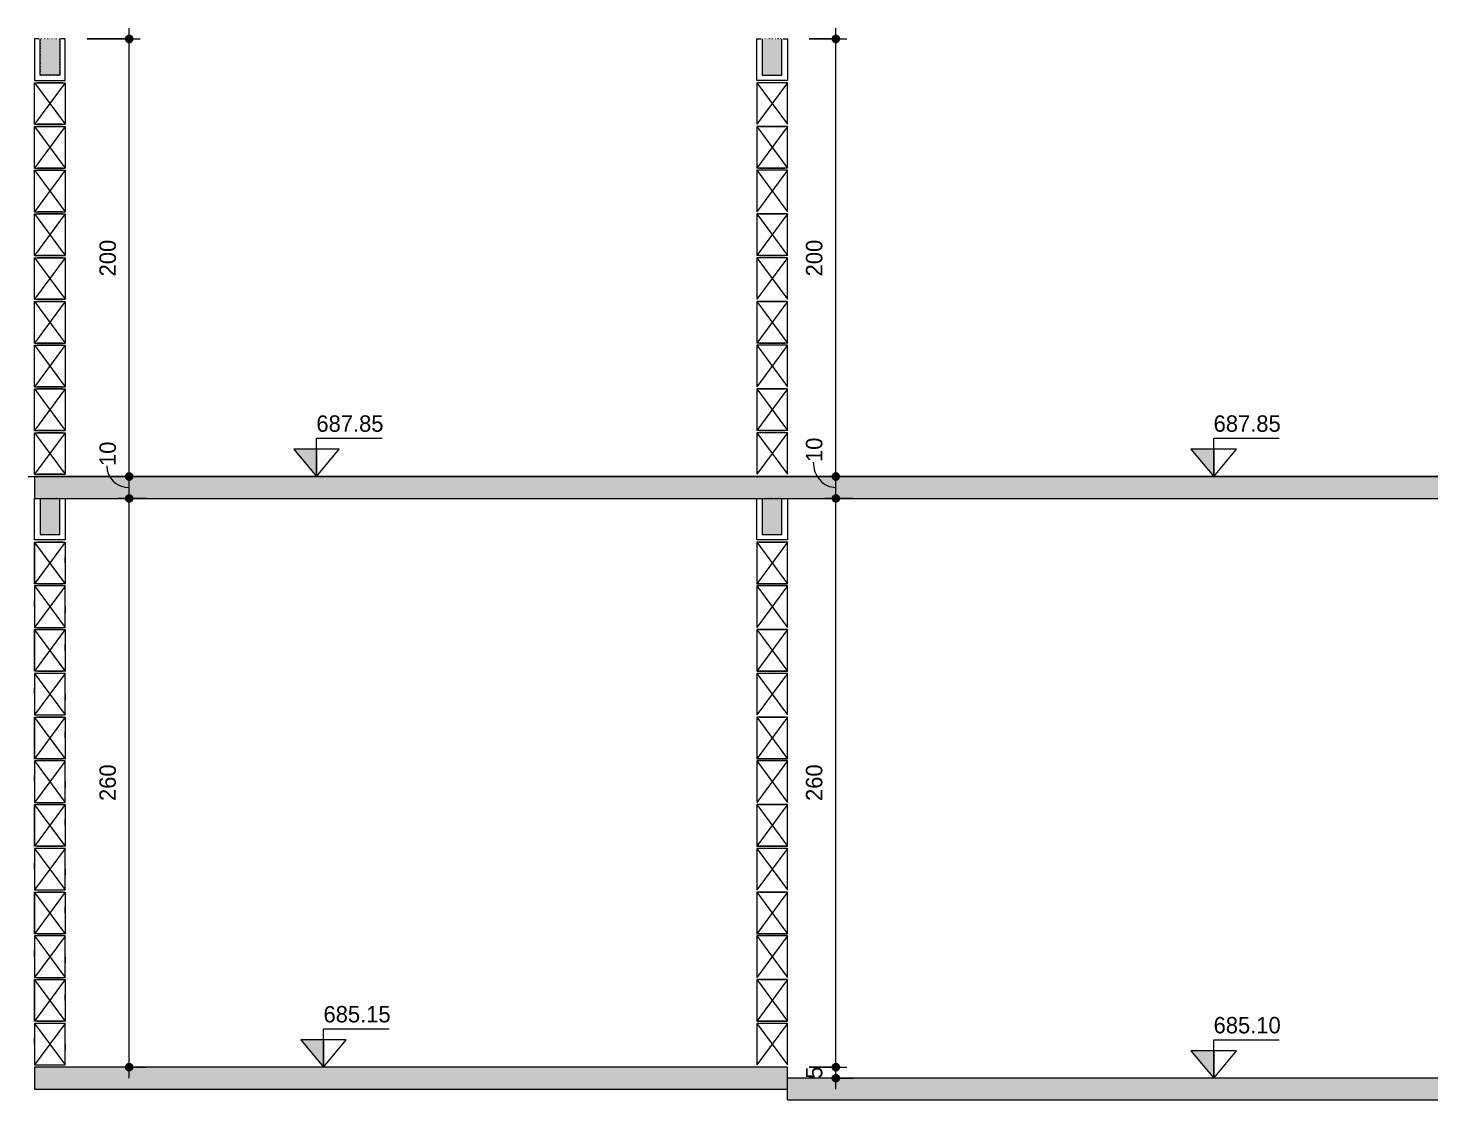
# Model space of a CAD drawing. Header units: centimetres. Extents: x 170 to 15941, y -2277 to 8860.
# Drawn here: x 9464 to 10105, y 1875 to 2365 of the extents above; entities that cross this region are included whole.
import ezdxf

# ---------------------------------------------------------------- set-up
doc = ezdxf.new("R2010")
doc.units = ezdxf.units.CM
doc.linetypes.add('Pontilhada', pattern=[0.6, 0, -0.6])
for name, color, linetype, lineweight, true_color in [('A-ANNO-DIMS-1', 1, 'Continuous', 9, 0xff0000), ('A-FLOR-1', 251, 'Continuous', 9, 0x505050), ('ARQ', 9, 'Continuous', 9, 0xc0c0c0), ('GAR-ARQ-EX-1007-COBB2-R03-LIMPA_dwg-1', 9, 'Continuous', 9, 0xc0c0c0), ('S-BEAM-3', 7, 'Pontilhada', 9, 0xffffff), ('S-BEAM-4', 9, 'Pontilhada', 9, 0xc0c0c0)]:
    doc.layers.add(name, color=color, linetype=linetype, lineweight=lineweight, true_color=true_color)
for name, color, linetype, lineweight in [('A-ANNO-DIMS-50', 7, 'Continuous', 9), ('A-FLOR-2', 7, 'Continuous', 20), ('G-ANNO-DIMS', 7, 'Continuous', 9), ('G-ANNO-TEXT', 7, 'Continuous', 9), ('S-BEAM', 7, 'Continuous', 9), ('S-BEAM-1', 7, 'Continuous', 13)]:
    doc.layers.add(name, color=color, linetype=linetype, lineweight=lineweight)
doc.styles.add('Bahnschrift_7', font='', dxfattribs={"height": 7.5})
doc.styles.get('Bahnschrift_7').set_extended_font_data('Bahnschrift')
doc.dimstyles.new('COTA_LINEAR_1', dxfattribs={"dimscale": 30.48, "dimtxt": 8.33133, "dimasz": 0.393701, "dimexe": 0.164042, "dimexo": 0.328084, "dimgap": 0.131234, "dimtad": 1, "dimdec": 0, "dimzin": 0, "dimdsep": 46, "dimtxsty": 'Bahnschrift_7', "dimblk1": 'DOTSMALL', "dimblk2": 'DOTSMALL', "dimsah": 1, "dimcen": 0.09, "dimdle": 0.164042, "dimazin": 0, "dimtfac": 1, "dimtdec": 4, "dimtix": 1, "dimtmove": 1, "dimatfit": 3, "dimfxl": 1, "dimtvp": 1, "dimtolj": 1, "dimtzin": 0, "dimarcsym": 2})
doc.dimstyles.new('COTA_LINEAR_3', dxfattribs={"dimscale": 30.48, "dimtxt": 8.33133, "dimasz": 0.393701, "dimexe": 0.164042, "dimexo": 0.328084, "dimgap": 0.131234, "dimtad": 1, "dimdec": 0, "dimzin": 0, "dimdsep": 46, "dimtxsty": 'Bahnschrift_7', "dimblk1": 'DOTSMALL', "dimblk2": 'DOTSMALL', "dimsah": 1, "dimcen": 0.09, "dimdle": 0.164042, "dimazin": 0, "dimtfac": 1, "dimtdec": 4, "dimtix": 1, "dimtmove": 0, "dimatfit": 3, "dimfxl": 1, "dimtvp": 1, "dimtolj": 1, "dimtzin": 0, "dimarcsym": 2})

# ---------------------------------------------------------------- blocks, each defined once
blk = doc.blocks.new('LEONE - BLOCO 14X39X1 - LEONE - BLOCO 14X39X19-2886981-CORTE A-COB')
at = {"layer": 'S-BEAM-1'}
for p, q in [((1324.37, 2180), (1338.37, 2161)), ((1338.37, 2180), (1324.37, 2161)), ((1324.37, 2161), (1324.37, 2180)), ((1324.37, 2180), (1338.37, 2180)), ((1325.62, 2180), (1337.12, 2180)), ((1338.37, 2180), (1338.37, 2161)), ((1337.12, 2161), (1325.62, 2161))]:
    blk.add_line(p, q, dxfattribs=at)
blk = doc.blocks.new('LEONE - BLOCO 14X39X1 - LEONE - BLOCO 14X39X19-V18-CORTE A-COB')
at = {"layer": 'S-BEAM-1'}
for p, q in [((1324.37, 2180), (1338.37, 2161)), ((1338.37, 2180), (1324.37, 2161)), ((1324.37, 2161), (1324.37, 2180)), ((1324.37, 2180), (1338.37, 2180)), ((1337.12, 2180), (1325.62, 2180)), ((1338.37, 2180), (1338.37, 2161)), ((1324.37, 2161), (1338.37, 2161))]:
    blk.add_line(p, q, dxfattribs=at)
blk = doc.blocks.new('LEONE - BLOCO CANALETA 14X39X1 - LEONE - BLOCO CANALETA 14X39X19-2457813-CORTE A-COB')
at = {"layer": 'S-BEAM'}
for p, q in [((994.37, 2360), (994.37, 2341)), ((996.37, 2360), (994.37, 2360)), ((996.87, 2343.5), (996.87, 2360)), ((1005.87, 2360), (1005.87, 2343.5)), ((1008.37, 2360), (1006.37, 2360)), ((1008.37, 2341), (1008.37, 2360)), ((994.37, 2341), (1008.37, 2341)), ((1005.87, 2343.5), (996.87, 2343.5))]:
    blk.add_line(p, q, dxfattribs=at)
blk = doc.blocks.new('LEONE - BLOCO CANALETA 14X39X1 - LEONE - BLOCO CANALETA 14X39X19-V20-CORTE A-COB')
at = {"layer": 'S-BEAM'}
for p, q in [((994.37, 2360), (994.37, 2341)), ((996.37, 2360), (994.37, 2360)), ((1008.37, 2360), (1006.37, 2360)), ((1008.37, 2341), (1008.37, 2360)), ((994.37, 2341), (1008.37, 2341))]:
    blk.add_line(p, q, dxfattribs=at)
blk = doc.blocks.new('LEONE - BARRA GRAUTE CANALETA - LEONE - BARRA GRAUTE CANALETA-V24-CORTE A-COB')
at = {"layer": 'S-BEAM-4'}
blk.add_hatch(color=256, dxfattribs=at).paths.add_polyline_path([(-1179.13, 2343.5), (-1179.13, 2360), (-1188.13, 2360), (-1188.13, 2343.5)])
at = {"layer": 'S-BEAM-3'}
for p, q in [((-1179.13, 2360), (-1188.13, 2360)), ((-1188.13, 2360), (-1188.13, 2343.5)), ((-1179.13, 2343.5), (-1179.13, 2360)), ((-1188.13, 2343.5), (-1179.13, 2343.5))]:
    blk.add_line(p, q, dxfattribs=at)
blk = doc.blocks.new('GAR-ARQ-EX-1007-COBB2-R03-LIMPA_dwg-3083485-CORTE A-COB')
at = {"layer": 'ARQ'}
for p, q in [((-1193.63, 2160), (-843.63, 2160)), ((-863.63, 2160), (-1173.63, 2160)), ((-1158.63, 2160), (1306.37, 2160)), ((-1158.63, 2160), (-878.63, 2160)), ((1306.37, 2160), (-1158.63, 2160)), ((-828.63, 2160), (-878.63, 2160)), ((-878.63, 2160), (-828.63, 2160)), ((-843.63, 2160), (-863.63, 2160)), ((-863.63, 2160), (-843.63, 2160)), ((-846.63, 2160), (-860.63, 2160)), ((-860.63, 2160), (-846.63, 2160)), ((-860.63, 2160), (-846.63, 2160)), ((991.37, 2160), (-843.63, 2160)), ((-843.63, 2160), (991.37, 2160)), ((-828.63, 2160), (976.37, 2160))]:
    blk.add_line(p, q, dxfattribs=at)
blk = doc.blocks.new('LEONE - BLOCO 14X39X1 - LEONE - BLOCO 14X39X19-3073679-CORTE A-COB')
at = {"layer": 'S-BEAM-1'}
for p, q in [((-846.63, 2180), (-860.63, 2161)), ((-860.63, 2180), (-846.63, 2161)), ((-860.63, 2180), (-860.63, 2161)), ((-846.63, 2180), (-860.63, 2180)), ((-846.63, 2161), (-846.63, 2180))]:
    blk.add_line(p, q, dxfattribs=at)
blk = doc.blocks.new('LEONE - BLOCO 14X39X1 - LEONE - BLOCO 14X39X19-V27-CORTE A-COB')
at = {"layer": 'S-BEAM-1'}
for p, q in [((-846.63, 2200), (-860.63, 2181)), ((-860.63, 2200), (-846.63, 2181)), ((-860.63, 2200), (-860.63, 2181)), ((-846.63, 2200), (-860.63, 2200)), ((-847.88, 2200), (-859.38, 2200)), ((-846.63, 2181), (-846.63, 2200)), ((-859.38, 2181), (-847.88, 2181))]:
    blk.add_line(p, q, dxfattribs=at)
blk = doc.blocks.new('LEONE - BLOCO 14X39X1 - LEONE - BLOCO 14X39X19-V28-CORTE A-COB')
at = {"layer": 'S-BEAM-1'}
for p, q in [((-846.63, 2200), (-860.63, 2181)), ((-860.63, 2200), (-846.63, 2181)), ((-860.63, 2200), (-860.63, 2181)), ((-846.63, 2200), (-860.63, 2200)), ((-859.38, 2200), (-847.88, 2200)), ((-846.63, 2181), (-846.63, 2200)), ((-846.63, 2181), (-860.63, 2181))]:
    blk.add_line(p, q, dxfattribs=at)
blk = doc.blocks.new('LEONE - BLOCO CANALETA 14X39X1 - LEONE - BLOCO CANALETA 14X39X19-3508886-CORTE A-COB')
at = {"layer": 'S-BEAM'}
for p, q in [((-860.63, 2341), (-860.63, 2360)), ((-860.63, 2360), (-858.63, 2360)), ((-858.13, 2360), (-858.13, 2343.5)), ((-849.13, 2343.5), (-849.13, 2360)), ((-848.63, 2360), (-846.63, 2360)), ((-846.63, 2360), (-846.63, 2341)), ((-846.63, 2341), (-860.63, 2341)), ((-858.13, 2343.5), (-849.13, 2343.5))]:
    blk.add_line(p, q, dxfattribs=at)
blk = doc.blocks.new('LEONE - BLOCO CANALETA 14X39X1 - LEONE - BLOCO CANALETA 14X39X19-V29-CORTE A-COB')
at = {"layer": 'S-BEAM'}
for p, q in [((-860.63, 2341), (-860.63, 2360)), ((-860.63, 2360), (-858.63, 2360)), ((-848.63, 2360), (-846.63, 2360)), ((-846.63, 2360), (-846.63, 2341)), ((-846.63, 2341), (-860.63, 2341))]:
    blk.add_line(p, q, dxfattribs=at)
blk = doc.blocks.new('LEONE - BARRA GRAUTE CANALETA - LEONE - BARRA GRAUTE CANALETA-2549187-CORTE A-COB')
at = {"layer": 'S-BEAM-4'}
blk.add_hatch(color=256, dxfattribs=at).paths.add_polyline_path([(-849.13, 2343.5), (-849.13, 2360), (-858.13, 2360), (-858.13, 2343.5)])
at = {"layer": 'S-BEAM-3'}
for p, q in [((-849.13, 2360), (-858.13, 2360)), ((-858.13, 2360), (-858.13, 2343.5)), ((-849.13, 2343.5), (-849.13, 2360)), ((-858.13, 2343.5), (-849.13, 2343.5))]:
    blk.add_line(p, q, dxfattribs=at)
blk = doc.blocks.new('LEONE - BLOCO 14x34x19 - LEONE - BLOCO 14x34x19-3038408-CORTE A-COB')
at = {"layer": 'S-BEAM-1'}
for p, q in [((-1190.63, 1910), (-1176.63, 1891)), ((-1190.63, 1910), (-1190.63, 1891)), ((-1176.63, 1910), (-1190.63, 1910)), ((-1176.63, 1909.9), (-1190.63, 1891)), ((-1176.63, 1891), (-1176.63, 1910)), ((-1190.63, 1900.5), (-1190.63, 1903.25)), ((-1190.63, 1900.5), (-1190.63, 1897.75)), ((-1176.63, 1900.5), (-1176.63, 1903.25)), ((-1176.63, 1900.5), (-1176.63, 1897.75)), ((-1190.63, 1891), (-1176.63, 1891))]:
    blk.add_line(p, q, dxfattribs=at)
blk = doc.blocks.new('LEONE - BLOCO 14X39X19 - LEONE - BLOCO 14X39X19-3040163-CORTE A-COB')
at = {"layer": 'S-BEAM-1'}
for p, q in [((-846.63, 1910), (-860.63, 1891)), ((-860.63, 1910), (-846.63, 1891)), ((-860.63, 1910), (-860.63, 1891)), ((-846.63, 1910), (-860.63, 1910)), ((-846.63, 1891), (-846.63, 1910))]:
    blk.add_line(p, q, dxfattribs=at)
blk = doc.blocks.new('LEONE - BLOCO 14X39X19 - LEONE - BLOCO 14X39X19-V35-CORTE A-COB')
at = {"layer": 'S-BEAM-1'}
for p, q in [((-846.63, 1930), (-860.63, 1911)), ((-860.63, 1930), (-846.63, 1911)), ((-860.63, 1930), (-860.63, 1911)), ((-846.63, 1930), (-860.63, 1930)), ((-847.88, 1930), (-859.38, 1930)), ((-846.63, 1911), (-846.63, 1930)), ((-860.63, 1911), (-846.63, 1911))]:
    blk.add_line(p, q, dxfattribs=at)
blk = doc.blocks.new('LEONE - BLOCO 14X39X19 - LEONE - BLOCO 14X39X19-V36-CORTE A-COB')
at = {"layer": 'S-BEAM-1'}
for p, q in [((-846.63, 1930), (-860.63, 1911)), ((-860.63, 1930), (-846.63, 1911)), ((-860.63, 1930), (-860.63, 1911)), ((-846.63, 1930), (-860.63, 1930)), ((-859.38, 1930), (-847.88, 1930)), ((-846.63, 1911), (-846.63, 1930)), ((-846.63, 1911), (-860.63, 1911))]:
    blk.add_line(p, q, dxfattribs=at)
blk = doc.blocks.new('LEONE - BLOCO 14x34x19 - LEONE - BLOCO 14x34x19-V39-CORTE A-COB')
at = {"layer": 'S-BEAM-1'}
for p, q in [((-1176.63, 1930), (-1190.63, 1911)), ((-1190.63, 1911), (-1190.63, 1930)), ((-1190.63, 1930), (-1176.63, 1930)), ((-1176.63, 1930), (-1190.63, 1911)), ((-1190.63, 1929.9), (-1176.63, 1911)), ((-1190.63, 1929.9), (-1176.63, 1911)), ((-1190.63, 1929.9), (-1190.63, 1911)), ((-1177.88, 1930), (-1189.38, 1930)), ((-1176.63, 1930), (-1176.63, 1911)), ((-1176.63, 1911), (-1190.63, 1911)), ((-1189.38, 1911), (-1177.88, 1911))]:
    blk.add_line(p, q, dxfattribs=at)
blk = doc.blocks.new('LEONE - BLOCO 14x34x19 - LEONE - BLOCO 14x34x19-V40-CORTE A-COB')
at = {"layer": 'S-BEAM-1'}
for p, q in [((-1176.63, 1930), (-1190.63, 1911)), ((-1190.63, 1911), (-1190.63, 1930)), ((-1190.63, 1930), (-1176.63, 1930)), ((-1176.63, 1930), (-1190.63, 1911)), ((-1190.63, 1929.9), (-1176.63, 1911)), ((-1190.63, 1929.9), (-1176.75, 1911.16)), ((-1190.63, 1911), (-1190.63, 1929.9)), ((-1189.38, 1930), (-1177.88, 1930)), ((-1176.63, 1930), (-1176.63, 1911)), ((-1176.63, 1930), (-1176.63, 1910.8)), ((-1190.63, 1920.5), (-1190.63, 1923.25)), ((-1176.63, 1920.5), (-1176.63, 1923.25)), ((-1190.63, 1920.5), (-1190.63, 1917.75)), ((-1176.63, 1920.5), (-1176.63, 1917.75)), ((-1176.63, 1911), (-1190.63, 1911)), ((-1177.88, 1911), (-1189.38, 1911))]:
    blk.add_line(p, q, dxfattribs=at)
blk = doc.blocks.new('LEONE - BLOCO CANALETA 14X39X2 - LEONE - BLOCO CANALETA 14X39X19-3031616-CORTE A-COB')
at = {"layer": 'S-BEAM'}
for p, q in [((-1190.63, 2131), (-1190.63, 2150)), ((-1190.63, 2150), (-1188.63, 2150)), ((-1188.13, 2150), (-1188.13, 2133.5)), ((-1179.13, 2133.5), (-1179.13, 2150)), ((-1178.63, 2150), (-1176.63, 2150)), ((-1176.63, 2150), (-1176.63, 2131)), ((-1176.63, 2131), (-1190.63, 2131)), ((-1188.13, 2133.5), (-1179.13, 2133.5))]:
    blk.add_line(p, q, dxfattribs=at)
blk = doc.blocks.new('LEONE - BARRA GRAUTE CANALETA - LEONE - BARRA GRAUTE CANALETA-V47-CORTE A-COB')
at = {"layer": 'S-BEAM-4'}
blk.add_hatch(color=256, dxfattribs=at).paths.add_polyline_path([(-1188.13, 2133.5), (-1179.13, 2133.5), (-1179.13, 2150), (-1188.13, 2150)])
at = {"layer": 'S-BEAM-3'}
for p, q in [((-1179.13, 2150), (-1188.13, 2150)), ((-1188.13, 2150), (-1188.13, 2133.5)), ((-1179.13, 2133.5), (-1179.13, 2150)), ((-1188.13, 2133.5), (-1179.13, 2133.5))]:
    blk.add_line(p, q, dxfattribs=at)
blk = doc.blocks.new('LEONE - BLOCO CANALETA 14X39X2 - LEONE - BLOCO CANALETA 14X39X19-V48-CORTE A-COB')
at = {"layer": 'S-BEAM'}
for p, q in [((-1190.63, 2131), (-1190.63, 2150)), ((-1176.63, 2150), (-1176.63, 2131)), ((-1176.63, 2131), (-1190.63, 2131))]:
    blk.add_line(p, q, dxfattribs=at)
blk = doc.blocks.new('LEONE - BARRA GRAUTE CANALETA - LEONE - BARRA GRAUTE CANALETA-V50-CORTE A-COB')
at = {"layer": 'S-BEAM-4'}
blk.add_hatch(color=256, dxfattribs=at).paths.add_polyline_path([(-858.13, 2133.5), (-849.13, 2133.5), (-849.13, 2150), (-858.13, 2150)])
at = {"layer": 'S-BEAM-3'}
for p, q in [((-849.13, 2150), (-858.13, 2150)), ((-858.13, 2150), (-858.13, 2133.5)), ((-849.13, 2133.5), (-849.13, 2150)), ((-858.13, 2133.5), (-849.13, 2133.5))]:
    blk.add_line(p, q, dxfattribs=at)
blk = doc.blocks.new('DIMBLOCK434-CORTE A-COB')
at = {"layer": 'A-ANNO-DIMS-50', "lineweight": 35, "true_color": 0xff0000}
h = blk.add_hatch(color=1, dxfattribs=at)
edge = h.paths.add_edge_path()
edge.add_arc((9510.62, 2150), 1.5, 0, 360)
h = blk.add_hatch(color=1, dxfattribs=at)
edge = h.paths.add_edge_path()
edge.add_arc((9510.62, 1890), 1.5, 0, 360)
at = {"layer": 'A-ANNO-DIMS-50', "color": 1, "true_color": 0xff0000}
for p, q in [((9518.5, 2150), (9505.62, 2150)), ((9510.62, 1885), (9510.62, 2150)), ((9510.62, 2150), (9518.5, 2150)), ((9518.5, 1890), (9505.62, 1890)), ((9510.62, 1890), (9518.5, 1890))]:
    blk.add_line(p, q, dxfattribs=at)
at = {"layer": 'A-ANNO-DIMS-50', "color": 1, "lineweight": 35, "true_color": 0xff0000}
for centre in [(9510.62, 2150), (9510.62, 1890)]:
    blk.add_circle(centre, 1.5, dxfattribs=at)
at = {"layer": 'A-ANNO-DIMS-50', "color": 0, "insert": (9496.98, 2011.67), "char_height": 7.5, "width": 19.9952, "attachment_point": 1, "rotation": 90, "line_spacing_factor": 1.009858, "style": 'Bahnschrift_7'}
blk.add_mtext('260', dxfattribs=at)
blk = doc.blocks.new('_DotSmall')
at = {"color": 0, "linetype": 'ByBlock', "const_width": 0.5}
blk.add_lwpolyline([(-0.0625, 0, 1), (0.0625, 0, 1)], format="xyb", close=True, dxfattribs=at)
blk = doc.blocks.new('DIMBLOCK435-CORTE A-COB')
at = {"layer": 'A-ANNO-DIMS-50', "lineweight": 35, "true_color": 0xff0000}
h = blk.add_hatch(color=1, dxfattribs=at)
edge = h.paths.add_edge_path()
edge.add_arc((9510.62, 2160), 1.5, 0, 360)
h = blk.add_hatch(color=1, dxfattribs=at)
edge = h.paths.add_edge_path()
edge.add_arc((9510.62, 2150), 1.5, 0, 360)
at = {"layer": 'A-ANNO-DIMS-50', "color": 1, "true_color": 0xff0000}
for p, q in [((9518.5, 2160), (9505.62, 2160)), ((9510.62, 2150), (9510.62, 2160)), ((9510.62, 2160), (9518.5, 2160)), ((9518.5, 2150), (9505.62, 2150)), ((9510.62, 2150), (9518.5, 2150))]:
    blk.add_line(p, q, dxfattribs=at)
at = {"layer": 'A-ANNO-DIMS-50', "color": 1, "lineweight": 35, "true_color": 0xff0000}
for centre in [(9510.62, 2160), (9510.62, 2150)]:
    blk.add_circle(centre, 1.5, dxfattribs=at)
at = {"layer": 'A-ANNO-DIMS-50', "color": 1, "true_color": 0xff0000}
blk.add_ellipse((9510.62, 2164.8), major_axis=(10.31, 0), ratio=0.950758, start_param=3.141593, end_param=4.712389, dxfattribs=at)
at = {"layer": 'A-ANNO-DIMS-50', "color": 0, "insert": (9496.98, 2164.8), "char_height": 7.5, "width": 11.2094, "attachment_point": 1, "rotation": 90, "line_spacing_factor": 1.009858, "style": 'Bahnschrift_7'}
blk.add_mtext('10', dxfattribs=at)
blk = doc.blocks.new('DIMBLOCK436-CORTE A-COB')
at = {"layer": 'A-ANNO-DIMS-50', "lineweight": 35, "true_color": 0xff0000}
h = blk.add_hatch(color=1, dxfattribs=at)
edge = h.paths.add_edge_path()
edge.add_arc((9510.62, 2360), 1.5, 0, 360)
h = blk.add_hatch(color=1, dxfattribs=at)
edge = h.paths.add_edge_path()
edge.add_arc((9510.62, 2160), 1.5, 0, 360)
at = {"layer": 'A-ANNO-DIMS-50', "color": 1, "true_color": 0xff0000}
for p, q in [((9491.37, 2360), (9515.62, 2360)), ((9510.62, 2360), (9491.37, 2360)), ((9510.62, 2160), (9510.62, 2365)), ((9518.5, 2160), (9505.62, 2160)), ((9510.62, 2160), (9518.5, 2160))]:
    blk.add_line(p, q, dxfattribs=at)
at = {"layer": 'A-ANNO-DIMS-50', "color": 1, "lineweight": 35, "true_color": 0xff0000}
for centre in [(9510.62, 2360), (9510.62, 2160)]:
    blk.add_circle(centre, 1.5, dxfattribs=at)
at = {"layer": 'A-ANNO-DIMS-50', "color": 0, "insert": (9496.98, 2251.48), "char_height": 7.5, "width": 20.4496, "attachment_point": 1, "rotation": 90, "line_spacing_factor": 1.009858, "style": 'Bahnschrift_7'}
blk.add_mtext('200', dxfattribs=at)
blk = doc.blocks.new('DIMBLOCK437-CORTE A-COB')
at = {"layer": 'A-ANNO-DIMS-50', "lineweight": 35, "true_color": 0xff0000}
h = blk.add_hatch(color=1, dxfattribs=at)
edge = h.paths.add_edge_path()
edge.add_arc((9833.48, 1890), 1.5, 0, 360)
h = blk.add_hatch(color=1, dxfattribs=at)
edge = h.paths.add_edge_path()
edge.add_arc((9833.48, 1885), 1.5, 0, 360)
at = {"layer": 'A-ANNO-DIMS-50', "color": 1, "true_color": 0xff0000}
for p, q in [((9821.37, 1890), (9838.48, 1890)), ((9833.48, 1890), (9821.37, 1890)), ((9841.35, 1885), (9828.48, 1885)), ((9833.48, 1880), (9833.48, 1890)), ((9833.48, 1885), (9841.35, 1885))]:
    blk.add_line(p, q, dxfattribs=at)
at = {"layer": 'A-ANNO-DIMS-50', "color": 1, "lineweight": 35, "true_color": 0xff0000}
for centre in [(9833.48, 1890), (9833.48, 1885)]:
    blk.add_circle(centre, 1.5, dxfattribs=at)
at = {"layer": 'A-ANNO-DIMS-50', "color": 0, "insert": (9819.83, 1884.66), "char_height": 7.5, "width": 6.8165, "attachment_point": 1, "rotation": 90, "line_spacing_factor": 1.009858, "style": 'Bahnschrift_7'}
blk.add_mtext('5', dxfattribs=at)
blk = doc.blocks.new('DIMBLOCK438-CORTE A-COB')
at = {"layer": 'A-ANNO-DIMS-50', "lineweight": 35, "true_color": 0xff0000}
h = blk.add_hatch(color=1, dxfattribs=at)
edge = h.paths.add_edge_path()
edge.add_arc((9833.48, 2150), 1.5, 0, 360)
h = blk.add_hatch(color=1, dxfattribs=at)
edge = h.paths.add_edge_path()
edge.add_arc((9833.48, 1890), 1.5, 0, 360)
at = {"layer": 'A-ANNO-DIMS-50', "color": 1, "true_color": 0xff0000}
for p, q in [((9841.35, 2150), (9828.48, 2150)), ((9833.48, 1890), (9833.48, 2150)), ((9833.48, 2150), (9841.35, 2150)), ((9821.37, 1890), (9838.48, 1890)), ((9833.48, 1890), (9821.37, 1890))]:
    blk.add_line(p, q, dxfattribs=at)
at = {"layer": 'A-ANNO-DIMS-50', "color": 1, "lineweight": 35, "true_color": 0xff0000}
for centre in [(9833.48, 2150), (9833.48, 1890)]:
    blk.add_circle(centre, 1.5, dxfattribs=at)
at = {"layer": 'A-ANNO-DIMS-50', "color": 0, "insert": (9819.83, 2011.67), "char_height": 7.5, "width": 19.9952, "attachment_point": 1, "rotation": 90, "line_spacing_factor": 1.009858, "style": 'Bahnschrift_7'}
blk.add_mtext('260', dxfattribs=at)
blk = doc.blocks.new('DIMBLOCK439-CORTE A-COB')
at = {"layer": 'A-ANNO-DIMS-50', "lineweight": 35, "true_color": 0xff0000}
h = blk.add_hatch(color=1, dxfattribs=at)
edge = h.paths.add_edge_path()
edge.add_arc((9833.48, 2160), 1.5, 0, 360)
h = blk.add_hatch(color=1, dxfattribs=at)
edge = h.paths.add_edge_path()
edge.add_arc((9833.48, 2150), 1.5, 0, 360)
at = {"layer": 'A-ANNO-DIMS-50', "color": 1, "true_color": 0xff0000}
for p, q in [((9841.35, 2160), (9828.48, 2160)), ((9833.48, 2150), (9833.48, 2160)), ((9833.48, 2160), (9841.35, 2160)), ((9841.35, 2150), (9828.48, 2150)), ((9833.48, 2150), (9841.35, 2150))]:
    blk.add_line(p, q, dxfattribs=at)
at = {"layer": 'A-ANNO-DIMS-50', "color": 1, "lineweight": 35, "true_color": 0xff0000}
for centre in [(9833.48, 2160), (9833.48, 2150)]:
    blk.add_circle(centre, 1.5, dxfattribs=at)
at = {"layer": 'A-ANNO-DIMS-50', "color": 1, "true_color": 0xff0000}
blk.add_ellipse((9833.48, 2166.62), major_axis=(0, 11.62), ratio=0.887218, start_param=1.570796, end_param=3.141593, dxfattribs=at)
at = {"layer": 'A-ANNO-DIMS-50', "color": 0, "insert": (9819.83, 2166.62), "char_height": 7.5, "width": 11.2094, "attachment_point": 1, "rotation": 90, "line_spacing_factor": 1.009858, "style": 'Bahnschrift_7'}
blk.add_mtext('10', dxfattribs=at)
blk = doc.blocks.new('DIMBLOCK440-CORTE A-COB')
at = {"layer": 'A-ANNO-DIMS-50', "lineweight": 35, "true_color": 0xff0000}
h = blk.add_hatch(color=1, dxfattribs=at)
edge = h.paths.add_edge_path()
edge.add_arc((9833.48, 2360), 1.5, 0, 360)
h = blk.add_hatch(color=1, dxfattribs=at)
edge = h.paths.add_edge_path()
edge.add_arc((9833.48, 2160), 1.5, 0, 360)
at = {"layer": 'A-ANNO-DIMS-50', "color": 1, "true_color": 0xff0000}
for p, q in [((9821.37, 2360), (9838.48, 2360)), ((9833.48, 2360), (9821.37, 2360)), ((9833.48, 2160), (9833.48, 2365)), ((9841.35, 2160), (9828.48, 2160)), ((9833.48, 2160), (9841.35, 2160))]:
    blk.add_line(p, q, dxfattribs=at)
at = {"layer": 'A-ANNO-DIMS-50', "color": 1, "lineweight": 35, "true_color": 0xff0000}
for centre in [(9833.48, 2360), (9833.48, 2160)]:
    blk.add_circle(centre, 1.5, dxfattribs=at)
at = {"layer": 'A-ANNO-DIMS-50', "color": 0, "insert": (9819.83, 2251.48), "char_height": 7.5, "width": 20.4496, "attachment_point": 1, "rotation": 90, "line_spacing_factor": 1.009858, "style": 'Bahnschrift_7'}
blk.add_mtext('200', dxfattribs=at)
blk = doc.blocks.new('Elevações de ponto - Cabeça de nível - corte-3478671-CORTE A-COB')
at = {"layer": 'G-ANNO-DIMS'}
blk.add_hatch(color=256, dxfattribs=at).paths.add_polyline_path([(-374.97, 2672.5), (-374.97, 2660), (-385.36, 2672.5)])
for p, q in [((-374.97, 2677.5), (-344.97, 2677.5)), ((-374.97, 2672.5), (-374.97, 2677.5)), ((-385.36, 2672.5), (-374.97, 2660)), ((-374.97, 2672.5), (-385.36, 2672.5)), ((-385.36, 2672.5), (-374.97, 2660)), ((-374.97, 2672.5), (-374.97, 2660)), ((-374.97, 2660), (-364.58, 2672.5)), ((-364.58, 2672.5), (-374.97, 2672.5)), ((-374.97, 2660), (-374.97, 2672.5))]:
    blk.add_line(p, q, dxfattribs=at)

msp = doc.modelspace()

# ---------------------------------------------------------------- hatches: boundary and pattern name
at = {"layer": 'A-FLOR-1'}
h = msp.add_hatch(color=256, dxfattribs=at)
h.paths.add_polyline_path([(10755.55, 2150), (11996.37, 2150), (11996.37, 2160), (10557.37, 2160), (10557.37, 2150)])
h.paths.add_polyline_path([(9467.37, 2150), (10236.37, 2150), (10236.37, 2160), (9467.37, 2160)])
h = msp.add_hatch(color=256, dxfattribs=at)
h.paths.add_polyline_path([(10557.37, 1880), (10826.37, 1880), (10826.37, 1890), (10557.37, 1890)])
h.paths.add_polyline_path([(11996.37, 1880), (11996.37, 1890), (11652.37, 1890), (11652.37, 1880)])
h.paths.add_polyline_path([(10236.37, 1880), (10236.37, 1890), (10222.37, 1890), (10222.37, 1880)])
h.paths.add_polyline_path([(9467.37, 1880), (9811.37, 1880), (9811.37, 1890), (9467.37, 1890), (9467.37, 1885)])
h = msp.add_hatch(color=256, dxfattribs=at)
h.paths.add_polyline_path([(11652.37, 1875), (11652.37, 1885), (10826.37, 1885), (10826.37, 1875)])
h.paths.add_polyline_path([(10222.37, 1875), (10222.37, 1885), (9811.37, 1885), (9811.37, 1875)])

# ---------------------------------------------------------------- linework, layer by layer
at = {"layer": 'A-FLOR-2'}
for p, q in [((10236.37, 2160), (9467.37, 2160)), ((9467.37, 2160), (9467.37, 2150)), ((9467.37, 2150), (10222.37, 2150)), ((9811.37, 1890), (9467.37, 1890)), ((9467.37, 1890), (9467.37, 1880)), ((9811.37, 1875), (9811.37, 1890)), ((10222.37, 1885), (9811.37, 1885)), ((9467.37, 1880), (9811.37, 1880)), ((9811.37, 1875), (10222.37, 1875))]:
    msp.add_line(p, q, dxfattribs=at)

# ---------------------------------------------------------------- block references
at = {"layer": 'G-ANNO-DIMS'}
for p in [(9971.13, -500), (10381.13, -500), (9974.39, -770), (10381.13, -775)]:
    msp.add_blockref('Elevações de ponto - Cabeça de nível - corte-3478671-CORTE A-COB', p, dxfattribs=at)
at = {"layer": 'GAR-ARQ-EX-1007-COBB2-R03-LIMPA_dwg-1'}
msp.add_blockref('GAR-ARQ-EX-1007-COBB2-R03-LIMPA_dwg-3083485-CORTE A-COB', (10658, 0), dxfattribs=at)
at = {"layer": 'S-BEAM'}
for name, p in [('LEONE - BLOCO CANALETA 14X39X1 - LEONE - BLOCO CANALETA 14X39X19-2457813-CORTE A-COB', (8473, 0)), ('LEONE - BLOCO CANALETA 14X39X1 - LEONE - BLOCO CANALETA 14X39X19-V20-CORTE A-COB', (8473, 0)), ('LEONE - BLOCO CANALETA 14X39X1 - LEONE - BLOCO CANALETA 14X39X19-3508886-CORTE A-COB', (10658, 0)), ('LEONE - BLOCO CANALETA 14X39X1 - LEONE - BLOCO CANALETA 14X39X19-V29-CORTE A-COB', (10658, 0)), ('LEONE - BLOCO 14X39X1 - LEONE - BLOCO 14X39X19-V18-CORTE A-COB', (8143, 160)), ('LEONE - BLOCO 14X39X1 - LEONE - BLOCO 14X39X19-V18-CORTE A-COB', (8143, 140)), ('LEONE - BLOCO 14X39X1 - LEONE - BLOCO 14X39X19-V28-CORTE A-COB', (10658, 120)), ('LEONE - BLOCO 14X39X1 - LEONE - BLOCO 14X39X19-V18-CORTE A-COB', (8143, 120)), ('LEONE - BLOCO 14X39X1 - LEONE - BLOCO 14X39X19-V18-CORTE A-COB', (8143, 100)), ('LEONE - BLOCO 14X39X1 - LEONE - BLOCO 14X39X19-V28-CORTE A-COB', (10658, 80)), ('LEONE - BLOCO 14X39X1 - LEONE - BLOCO 14X39X19-V18-CORTE A-COB', (8143, 80)), ('LEONE - BLOCO 14X39X1 - LEONE - BLOCO 14X39X19-V18-CORTE A-COB', (8143, 60)), ('LEONE - BLOCO 14X39X1 - LEONE - BLOCO 14X39X19-V28-CORTE A-COB', (10658, 40)), ('LEONE - BLOCO 14X39X1 - LEONE - BLOCO 14X39X19-V18-CORTE A-COB', (8143, 40)), ('LEONE - BLOCO 14X39X1 - LEONE - BLOCO 14X39X19-V18-CORTE A-COB', (8143, 20)), ('LEONE - BLOCO 14X39X1 - LEONE - BLOCO 14X39X19-V28-CORTE A-COB', (10658, 0)), ('LEONE - BLOCO 14X39X1 - LEONE - BLOCO 14X39X19-V18-CORTE A-COB', (8143, 0)), ('LEONE - BLOCO CANALETA 14X39X2 - LEONE - BLOCO CANALETA 14X39X19-3031616-CORTE A-COB', (10658, 0)), ('LEONE - BLOCO CANALETA 14X39X2 - LEONE - BLOCO CANALETA 14X39X19-V48-CORTE A-COB', (10658, 0)), ('LEONE - BLOCO CANALETA 14X39X2 - LEONE - BLOCO CANALETA 14X39X19-3031616-CORTE A-COB', (10988, 0)), ('LEONE - BLOCO 14x34x19 - LEONE - BLOCO 14x34x19-V40-CORTE A-COB', (10658, 200)), ('LEONE - BLOCO 14X39X19 - LEONE - BLOCO 14X39X19-V36-CORTE A-COB', (10658, 200)), ('LEONE - BLOCO 14x34x19 - LEONE - BLOCO 14x34x19-V40-CORTE A-COB', (10658, 160)), ('LEONE - BLOCO 14X39X19 - LEONE - BLOCO 14X39X19-V36-CORTE A-COB', (10658, 160)), ('LEONE - BLOCO 14x34x19 - LEONE - BLOCO 14x34x19-V40-CORTE A-COB', (10658, 120)), ('LEONE - BLOCO 14X39X19 - LEONE - BLOCO 14X39X19-V36-CORTE A-COB', (10658, 120)), ('LEONE - BLOCO 14x34x19 - LEONE - BLOCO 14x34x19-V40-CORTE A-COB', (10658, 80)), ('LEONE - BLOCO 14X39X19 - LEONE - BLOCO 14X39X19-V36-CORTE A-COB', (10658, 80)), ('LEONE - BLOCO 14x34x19 - LEONE - BLOCO 14x34x19-V40-CORTE A-COB', (10658, 40)), ('LEONE - BLOCO 14X39X19 - LEONE - BLOCO 14X39X19-V36-CORTE A-COB', (10658, 40)), ('LEONE - BLOCO 14x34x19 - LEONE - BLOCO 14x34x19-V40-CORTE A-COB', (10658, 0)), ('LEONE - BLOCO 14X39X19 - LEONE - BLOCO 14X39X19-V36-CORTE A-COB', (10658, 0))]:
    msp.add_blockref(name, p, dxfattribs=at)
at = {"layer": 'S-BEAM-1'}
for name, p in [('LEONE - BLOCO 14X39X1 - LEONE - BLOCO 14X39X19-2886981-CORTE A-COB', (8143, 160)), ('LEONE - BLOCO 14X39X1 - LEONE - BLOCO 14X39X19-3073679-CORTE A-COB', (10658, 160)), ('LEONE - BLOCO 14X39X1 - LEONE - BLOCO 14X39X19-2886981-CORTE A-COB', (8143, 140)), ('LEONE - BLOCO 14X39X1 - LEONE - BLOCO 14X39X19-V27-CORTE A-COB', (10658, 120)), ('LEONE - BLOCO 14X39X1 - LEONE - BLOCO 14X39X19-2886981-CORTE A-COB', (8143, 120)), ('LEONE - BLOCO 14X39X1 - LEONE - BLOCO 14X39X19-3073679-CORTE A-COB', (10658, 120)), ('LEONE - BLOCO 14X39X1 - LEONE - BLOCO 14X39X19-2886981-CORTE A-COB', (8143, 100)), ('LEONE - BLOCO 14X39X1 - LEONE - BLOCO 14X39X19-V27-CORTE A-COB', (10658, 80)), ('LEONE - BLOCO 14X39X1 - LEONE - BLOCO 14X39X19-2886981-CORTE A-COB', (8143, 80)), ('LEONE - BLOCO 14X39X1 - LEONE - BLOCO 14X39X19-3073679-CORTE A-COB', (10658, 80)), ('LEONE - BLOCO 14X39X1 - LEONE - BLOCO 14X39X19-2886981-CORTE A-COB', (8143, 60)), ('LEONE - BLOCO 14X39X1 - LEONE - BLOCO 14X39X19-V27-CORTE A-COB', (10658, 40)), ('LEONE - BLOCO 14X39X1 - LEONE - BLOCO 14X39X19-2886981-CORTE A-COB', (8143, 40)), ('LEONE - BLOCO 14X39X1 - LEONE - BLOCO 14X39X19-3073679-CORTE A-COB', (10658, 40)), ('LEONE - BLOCO 14X39X1 - LEONE - BLOCO 14X39X19-2886981-CORTE A-COB', (8143, 20)), ('LEONE - BLOCO 14X39X1 - LEONE - BLOCO 14X39X19-V27-CORTE A-COB', (10658, 0)), ('LEONE - BLOCO 14X39X1 - LEONE - BLOCO 14X39X19-2886981-CORTE A-COB', (8143, 0)), ('LEONE - BLOCO 14X39X1 - LEONE - BLOCO 14X39X19-3073679-CORTE A-COB', (10658, 0)), ('LEONE - BLOCO 14x34x19 - LEONE - BLOCO 14x34x19-V39-CORTE A-COB', (10658, 200)), ('LEONE - BLOCO 14X39X19 - LEONE - BLOCO 14X39X19-V35-CORTE A-COB', (10658, 200)), ('LEONE - BLOCO 14x34x19 - LEONE - BLOCO 14x34x19-3038408-CORTE A-COB', (10658, 200)), ('LEONE - BLOCO 14X39X19 - LEONE - BLOCO 14X39X19-3040163-CORTE A-COB', (10658, 200)), ('LEONE - BLOCO 14x34x19 - LEONE - BLOCO 14x34x19-V39-CORTE A-COB', (10658, 160)), ('LEONE - BLOCO 14X39X19 - LEONE - BLOCO 14X39X19-V35-CORTE A-COB', (10658, 160)), ('LEONE - BLOCO 14x34x19 - LEONE - BLOCO 14x34x19-3038408-CORTE A-COB', (10658, 160)), ('LEONE - BLOCO 14X39X19 - LEONE - BLOCO 14X39X19-3040163-CORTE A-COB', (10658, 160)), ('LEONE - BLOCO 14x34x19 - LEONE - BLOCO 14x34x19-V39-CORTE A-COB', (10658, 120)), ('LEONE - BLOCO 14X39X19 - LEONE - BLOCO 14X39X19-V35-CORTE A-COB', (10658, 120)), ('LEONE - BLOCO 14x34x19 - LEONE - BLOCO 14x34x19-3038408-CORTE A-COB', (10658, 120)), ('LEONE - BLOCO 14X39X19 - LEONE - BLOCO 14X39X19-3040163-CORTE A-COB', (10658, 120)), ('LEONE - BLOCO 14x34x19 - LEONE - BLOCO 14x34x19-V39-CORTE A-COB', (10658, 80)), ('LEONE - BLOCO 14X39X19 - LEONE - BLOCO 14X39X19-V35-CORTE A-COB', (10658, 80)), ('LEONE - BLOCO 14x34x19 - LEONE - BLOCO 14x34x19-3038408-CORTE A-COB', (10658, 80)), ('LEONE - BLOCO 14X39X19 - LEONE - BLOCO 14X39X19-3040163-CORTE A-COB', (10658, 80)), ('LEONE - BLOCO 14x34x19 - LEONE - BLOCO 14x34x19-V39-CORTE A-COB', (10658, 40)), ('LEONE - BLOCO 14X39X19 - LEONE - BLOCO 14X39X19-V35-CORTE A-COB', (10658, 40)), ('LEONE - BLOCO 14x34x19 - LEONE - BLOCO 14x34x19-3038408-CORTE A-COB', (10658, 40)), ('LEONE - BLOCO 14X39X19 - LEONE - BLOCO 14X39X19-3040163-CORTE A-COB', (10658, 40)), ('LEONE - BLOCO 14x34x19 - LEONE - BLOCO 14x34x19-V39-CORTE A-COB', (10658, 0)), ('LEONE - BLOCO 14X39X19 - LEONE - BLOCO 14X39X19-V35-CORTE A-COB', (10658, 0)), ('LEONE - BLOCO 14x34x19 - LEONE - BLOCO 14x34x19-3038408-CORTE A-COB', (10658, 0)), ('LEONE - BLOCO 14X39X19 - LEONE - BLOCO 14X39X19-3040163-CORTE A-COB', (10658, 0))]:
    msp.add_blockref(name, p, dxfattribs=at)
at = {"layer": 'S-BEAM-3'}
for name in ['LEONE - BARRA GRAUTE CANALETA - LEONE - BARRA GRAUTE CANALETA-V24-CORTE A-COB', 'LEONE - BARRA GRAUTE CANALETA - LEONE - BARRA GRAUTE CANALETA-2549187-CORTE A-COB', 'LEONE - BARRA GRAUTE CANALETA - LEONE - BARRA GRAUTE CANALETA-V47-CORTE A-COB', 'LEONE - BARRA GRAUTE CANALETA - LEONE - BARRA GRAUTE CANALETA-V50-CORTE A-COB']:
    msp.add_blockref(name, (10658, 0), dxfattribs=at)

# ---------------------------------------------------------------- texts
at = {"layer": 'G-ANNO-DIMS', "char_height": 7.5, "attachment_point": 1, "line_spacing_factor": 1.009858, "style": 'Bahnschrift_7'}
for s, insert, width in [('21.60', (9601.24, 2186.56), 26.9926), ('21.60', (10011.24, 2186.56), 26.9926), ('18.90', (9604.24, 1916.56), 27.5925), ('18.85', (10010.78, 1911.56), 28.0923)]:
    msp.add_mtext(s, dxfattribs=dict(at, insert=insert, width=width))

# ---------------------------------------------------------------- dimensions: what is measured, and where the dimension line sits
at = {"layer": 'A-ANNO-DIMS-1'}
for base, p1, p2, override, picture, middle in [((9510.62, 2360), (9508.5, 2160), (9481.37, 2360), {"dimpost": '<>', "dimfxl": 201.831429}, 'DIMBLOCK436-CORTE A-COB', (9502.79, 2260)), ((9833.48, 2360), (9831.35, 2160), (9811.37, 2360), {"dimpost": '<>', "dimfxl": 200.99559}, 'DIMBLOCK440-CORTE A-COB', (9825.64, 2260)), ((9510.62, 2150), (9508.5, 1890), (9508.5, 2150), {"dimpost": '<>', "dimfxl": 260}, 'DIMBLOCK434-CORTE A-COB', (9502.79, 2020)), ((9833.48, 2150), (9811.37, 1890), (9831.35, 2150), {"dimpost": '<>', "dimfxl": 260.766615}, 'DIMBLOCK438-CORTE A-COB', (9825.64, 2020)), ((9833.48, 1890), (9831.35, 1885), (9811.37, 1890), {"dimpost": '<>', "dimfxl": 20.596779}, 'DIMBLOCK437-CORTE A-COB', (9825.69, 1887.5))]:
    dim = msp.add_linear_dim(base=base, p1=p1, p2=p2, angle=90, dimstyle='COTA_LINEAR_3', override=override, dxfattribs=at)
    dim.commit()
    dim.dimension.update_dxf_attribs({"geometry": picture, "text_midpoint": middle})
for base, p1, p2, picture, middle in [((9510.62, 2160), (9508.5, 2150), (9508.5, 2160), 'DIMBLOCK435-CORTE A-COB', (9501.98, 2170.41)), ((9833.48, 2160), (9831.35, 2150), (9831.35, 2160), 'DIMBLOCK439-CORTE A-COB', (9824.83, 2172.23))]:
    dim = msp.add_linear_dim(base=base, p1=p1, p2=p2, angle=90, dimstyle='COTA_LINEAR_1', override={"dimpost": '<>', "dimfxl": 10}, dxfattribs=at)
    dim.commit()
    dim.dimension.update_dxf_attribs({"geometry": picture, "text_midpoint": middle, "dimtype": 160, "text_rotation": 90})

# ---------------------------------------------------------------- next in the draw order: texts
at = {"layer": 'G-ANNO-TEXT', "char_height": 7.5, "attachment_point": 1, "style": 'Bahnschrift_7', "bg_fill": 3, "box_fill_scale": 1.25, "bg_fill_color": 9, "bg_fill_true_color": 13158600, "bg_fill_transparency": 0}
for s, insert, width in [('687.85', (9596.12, 2187.94), 36.8776), ('687.85', (10006.12, 2187.94), 36.8776), ('685.15', (9599.38, 1917.94), 34.4726), ('685.10', (10006.12, 1912.94), 34.8734)]:
    msp.add_mtext(s, dxfattribs=dict(at, insert=insert, width=width))

doc.saveas('drawing.dxf')
